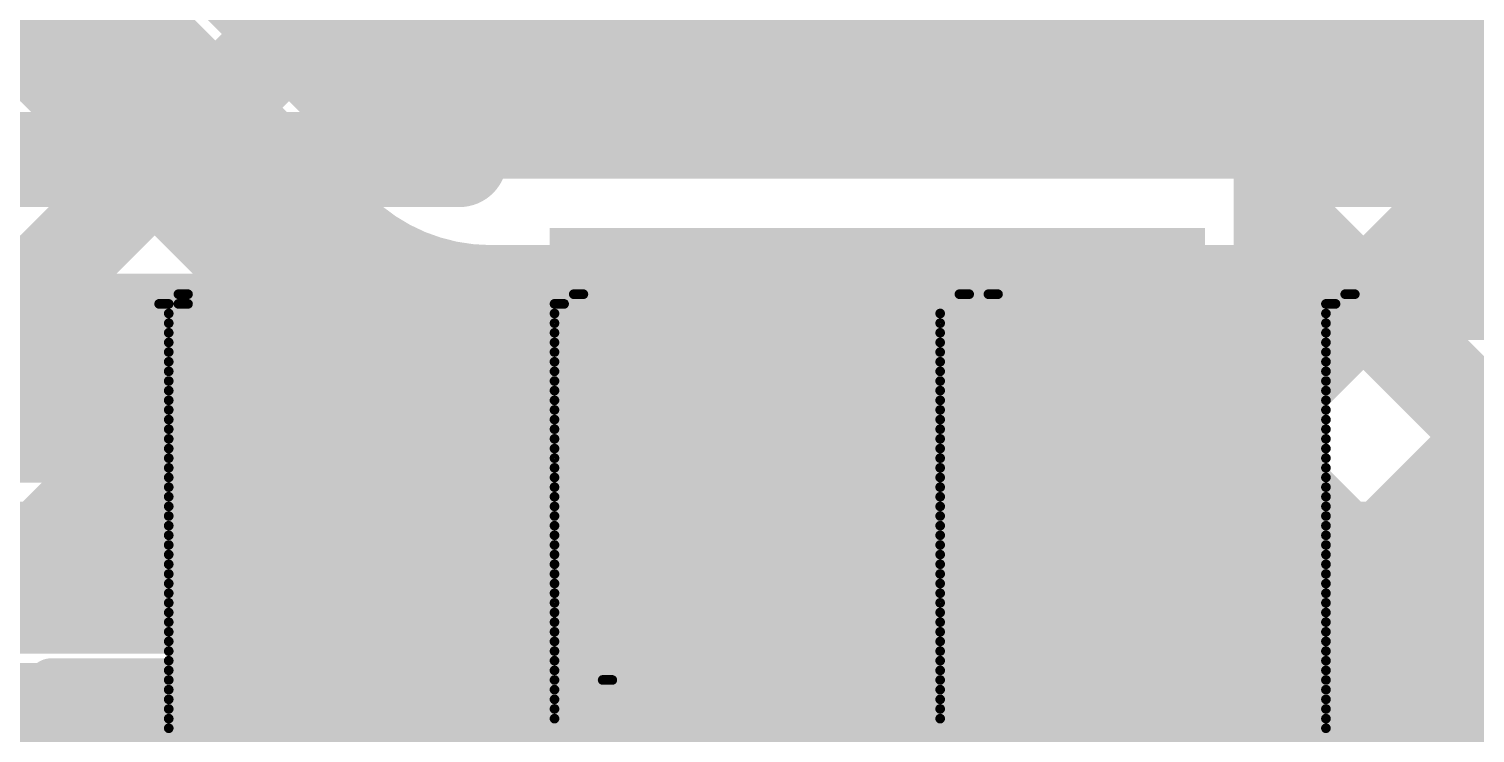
# Model space of a CAD drawing. Header units: millimetres. Extents: x -0.26 to 2.84, y -0.09 to 2.43.
# Drawn here: x 0.9757 to 1.1279, y 1.3276 to 1.4018 of the extents above; entities that cross this region are included whole.
import ezdxf

# ---------------------------------------------------------------- set-up
doc = ezdxf.new("R2010")
doc.units = ezdxf.units.MM
doc.header["$MEASUREMENT"] = 0
for name, color, linetype in [('BottomLayer', 5, 'Continuous'), ('BottomOverlay', 54, 'Continuous'), ('TopLayer', 1, 'Continuous'), ('TopOverlay', 2, 'Continuous'), ('TopPaste', 8, 'Continuous'), ('TopSolder', 216, 'Continuous')]:
    doc.layers.add(name, color=color, linetype=linetype)

# ---------------------------------------------------------------- blocks, each defined once
blk = doc.blocks.new('C__0603_64')
at = {"layer": 'TopLayer'}
for points in [[(-0.015, 0.0175), (-0.015, -0.0175), (-0.045, -0.0175), (-0.045, 0.0175)], [(0.045, 0.0175), (0.045, -0.0175), (0.015, -0.0175), (0.015, 0.0175)]]:
    blk.add_hatch(color=1, dxfattribs=at).paths.add_polyline_path(points)
at = {"layer": 'TopPaste'}
for points in [[(-0.015, 0.0175), (-0.015, -0.0175), (-0.045, -0.0175), (-0.045, 0.0175)], [(0.045, 0.0175), (0.045, -0.0175), (0.015, -0.0175), (0.015, 0.0175)]]:
    blk.add_hatch(color=8, dxfattribs=at).paths.add_polyline_path(points)
at = {"layer": 'TopSolder'}
for points in [[(-0.01264, 0.01986), (-0.01264, -0.01986), (-0.04736, -0.01986), (-0.04736, 0.01986)], [(0.04736, 0.01986), (0.04736, -0.01986), (0.01264, -0.01986), (0.01264, 0.01986)]]:
    blk.add_hatch(color=216, dxfattribs=at).paths.add_polyline_path(points)
at = {"layer": 'TopOverlay', "const_width": 0.005}
for points in [[(-0.049, 0.021), (-0.049, -0.021)], [(-0.049, 0.021), (-0.018, 0.021)], [(0.018, 0.021), (0.049, 0.021)], [(0.049, 0.021), (0.049, -0.021)], [(-0.049, -0.021), (-0.018, -0.021)], [(0.018, -0.021), (0.049, -0.021)]]:
    blk.add_lwpolyline(points, dxfattribs=at)
at = {"layer": 'TopOverlay', "const_width": 0.0025}
for points in [[(-0.05025, 0.021, 1), (-0.04775, 0.021, 1)], [(-0.05025, 0.021, 1), (-0.04775, 0.021, 1)], [(-0.01925, 0.021, 1), (-0.01675, 0.021, 1)], [(0.01675, 0.021, 1), (0.01925, 0.021, 1)], [(0.04775, 0.021, 1), (0.05025, 0.021, 1)], [(0.04775, 0.021, 1), (0.05025, 0.021, 1)], [(-0.05025, -0.021, 1), (-0.04775, -0.021, 1)], [(-0.05025, -0.021, 1), (-0.04775, -0.021, 1)], [(-0.01925, -0.021, 1), (-0.01675, -0.021, 1)], [(0.01675, -0.021, 1), (0.01925, -0.021, 1)], [(0.04775, -0.021, 1), (0.05025, -0.021, 1)], [(0.04775, -0.021, 1), (0.05025, -0.021, 1)]]:
    blk.add_lwpolyline(points, format="xyb", close=True, dxfattribs=at)
blk = doc.blocks.new('SOIC_8_74')
at = {"layer": 'TopLayer'}
blk.add_hatch(color=1, dxfattribs=at).paths.add_polyline_path([(-0.07579, 0.03681), (-0.07579, 0.01319), (-0.13681, 0.01319), (-0.13681, 0.03681)])
at = {"layer": 'TopPaste'}
blk.add_hatch(color=8, dxfattribs=at).paths.add_polyline_path([(-0.07579, 0.03681), (-0.07579, 0.01319), (-0.13681, 0.01319), (-0.13681, 0.03681)])
at = {"layer": 'TopSolder'}
for points in [[(-0.07179, 0.09081), (-0.07179, 0.05919), (-0.14081, 0.05919), (-0.14081, 0.09081)], [(-0.07179, 0.04081), (-0.07179, 0.00919), (-0.14081, 0.00919), (-0.14081, 0.04081)], [(-0.07179, -0.00919), (-0.07179, -0.04081), (-0.14081, -0.04081), (-0.14081, -0.00919)]]:
    blk.add_hatch(color=216, dxfattribs=at).paths.add_polyline_path(points)

msp = doc.modelspace()

# ---------------------------------------------------------------- hatches: boundary and pattern name
at = {"layer": 'TopLayer'}
msp.add_hatch(color=1, dxfattribs=at).paths.add_polyline_path([(1.033, 1.4), (1.362, 1.4), (1.362, 1.444), (1.033, 1.444)])

# ---------------------------------------------------------------- linework, layer by layer
at = {"layer": 'BottomLayer'}
for points, const_width in [([(0.98528, 1.436), (1.02428, 1.397)], 0.022), ([(0.9064, 1.413), (0.9724, 1.347)], 0.01), ([(0.93469, 1.413), (1.00069, 1.347)], 0.01), ([(0.96297, 1.413), (1.02897, 1.347)], 0.01), ([(0.97575, 1.413), (1.00802, 1.38074)], 0.01), ([(0.92053, 1.347), (0.98114, 1.40761)], 0.01), ([(1.02428, 1.397), (1.744, 1.397)], 0.022), ([(0.94882, 1.347), (0.99528, 1.39347)], 0.01), ([(0.9771, 1.347), (1.00949, 1.37939)], 0.01), ([(1.00538, 1.347), (1.03238, 1.374)], 0.01), ([(1.02428, 1.374), (1.73784, 1.374)], 0.01), ([(1.03026, 1.374), (1.05726, 1.347)], 0.01), ([(1.03367, 1.347), (1.06067, 1.374)], 0.01), ([(1.05854, 1.374), (1.08554, 1.347)], 0.01), ([(1.06195, 1.347), (1.08895, 1.374)], 0.01), ([(1.08683, 1.374), (1.11383, 1.347)], 0.01), ([(1.09024, 1.347), (1.11724, 1.374)], 0.01), ([(1.11511, 1.374), (1.20411, 1.285)], 0.01), ([(1.11852, 1.347), (1.14552, 1.374)], 0.01), ([(0.30825, 1.347), (1.122, 1.347)], 0.01), ([(0.295, 1.315), (1.122, 1.315)], 0.04)]:
    msp.add_lwpolyline(points, dxfattribs=dict(at, const_width=const_width))
for points, const_width in [([(1.01878, 1.397, 1), (1.02978, 1.397, 1)], 0.011), ([(1.01878, 1.397, 1), (1.02978, 1.397, 1)], 0.011), ([(0.99278, 1.39347, 1), (0.99778, 1.39347, 1)], 0.005), ([(1.00552, 1.38074, 1), (1.01052, 1.38074, 1)], 0.005), ([(1.00552, 1.38074, 1), (1.01052, 1.38074, 1)], 0.005), ([(1.00552, 1.38074, 1), (1.01052, 1.38074, 1)], 0.005), ([(1.00699, 1.37939, 1), (1.01199, 1.37939, 1)], 0.005), ([(1.02178, 1.374, 1), (1.02678, 1.374, 1)], 0.005), ([(1.02178, 1.374, 1), (1.02678, 1.374, 1)], 0.005), ([(1.02178, 1.374, 1), (1.02678, 1.374, 1)], 0.005), ([(1.02776, 1.374, 1), (1.03276, 1.374, 1)], 0.005), ([(1.02988, 1.374, 1), (1.03488, 1.374, 1)], 0.005), ([(1.05604, 1.374, 1), (1.06104, 1.374, 1)], 0.005), ([(1.05817, 1.374, 1), (1.06317, 1.374, 1)], 0.005), ([(1.08433, 1.374, 1), (1.08933, 1.374, 1)], 0.005), ([(1.08645, 1.374, 1), (1.09145, 1.374, 1)], 0.005), ([(1.11261, 1.374, 1), (1.11761, 1.374, 1)], 0.005), ([(1.11474, 1.374, 1), (1.11974, 1.374, 1)], 0.005), ([(0.9699, 1.347, 1), (0.9749, 1.347, 1)], 0.005), ([(0.9746, 1.347, 1), (0.9796, 1.347, 1)], 0.005), ([(0.99819, 1.347, 1), (1.00319, 1.347, 1)], 0.005), ([(1.00288, 1.347, 1), (1.00788, 1.347, 1)], 0.005), ([(1.02647, 1.347, 1), (1.03147, 1.347, 1)], 0.005), ([(1.03117, 1.347, 1), (1.03617, 1.347, 1)], 0.005), ([(1.05476, 1.347, 1), (1.05976, 1.347, 1)], 0.005), ([(1.05945, 1.347, 1), (1.06445, 1.347, 1)], 0.005), ([(1.08304, 1.347, 1), (1.08804, 1.347, 1)], 0.005), ([(1.08774, 1.347, 1), (1.09274, 1.347, 1)], 0.005), ([(1.11133, 1.347, 1), (1.11633, 1.347, 1)], 0.005), ([(1.11602, 1.347, 1), (1.12102, 1.347, 1)], 0.005), ([(1.1195, 1.347, 1), (1.1245, 1.347, 1)], 0.005), ([(1.1195, 1.347, 1), (1.1245, 1.347, 1)], 0.005), ([(1.112, 1.315, 1), (1.132, 1.315, 1)], 0.02)]:
    msp.add_lwpolyline(points, format="xyb", close=True, dxfattribs=dict(at, const_width=const_width))
at = {"layer": 'BottomLayer', "const_width": 0.01}
for points in [[(1.02428, 1.374, -0.198912), (1.00802, 1.38074)], [(1.02428, 1.374, -0.198912), (1.00802, 1.38074)], [(1.122, 1.347, -0.414214), (1.154, 1.315)]]:
    msp.add_lwpolyline(points, format="xyb", dxfattribs=at)
at = {"layer": 'BottomOverlay', "const_width": 0.00102}
for points in [[(0.9914, 1.37383), (0.99242, 1.37383)], [(1.03303, 1.37383), (1.03405, 1.37383)], [(1.07365, 1.37383), (1.07466, 1.37383)], [(1.07669, 1.37383), (1.07771, 1.37383)], [(1.11426, 1.37383), (1.11528, 1.37383)], [(0.98937, 1.37281), (0.99039, 1.37281)], [(0.99039, 1.3718), (1.031, 1.3718)], [(0.9914, 1.37281), (0.99242, 1.37281)], [(1.031, 1.37281), (1.03202, 1.37281)], [(1.07162, 1.3718), (1.11223, 1.3718)], [(1.11223, 1.37281), (1.11325, 1.37281)], [(0.99039, 1.37078), (1.031, 1.37078)], [(1.07162, 1.37078), (1.11223, 1.37078)], [(0.99039, 1.36977), (1.031, 1.36977)], [(0.99039, 1.36875), (1.031, 1.36875)], [(1.07162, 1.36977), (1.11223, 1.36977)], [(1.07162, 1.36875), (1.11223, 1.36875)], [(0.99039, 1.36774), (1.031, 1.36774)], [(1.07162, 1.36774), (1.11223, 1.36774)], [(0.99039, 1.36672), (1.031, 1.36672)], [(0.99039, 1.36571), (1.031, 1.36571)], [(1.07162, 1.36672), (1.11223, 1.36672)], [(1.07162, 1.36571), (1.11223, 1.36571)], [(0.99039, 1.36469), (1.031, 1.36469)], [(1.07162, 1.36469), (1.11223, 1.36469)], [(0.99039, 1.36368), (1.031, 1.36368)], [(0.99039, 1.36266), (1.031, 1.36266)], [(1.07162, 1.36368), (1.11223, 1.36368)], [(1.07162, 1.36266), (1.11223, 1.36266)], [(0.99039, 1.36165), (1.031, 1.36165)], [(1.07162, 1.36165), (1.11223, 1.36165)], [(0.99039, 1.36063), (1.031, 1.36063)], [(0.99039, 1.35962), (1.031, 1.35962)], [(1.07162, 1.36063), (1.11223, 1.36063)], [(1.07162, 1.35962), (1.11223, 1.35962)], [(0.99039, 1.3586), (1.031, 1.3586)], [(1.07162, 1.3586), (1.11223, 1.3586)], [(0.99039, 1.35758), (1.031, 1.35758)], [(0.99039, 1.35657), (1.031, 1.35657)], [(1.07162, 1.35758), (1.11223, 1.35758)], [(1.07162, 1.35657), (1.11223, 1.35657)], [(0.99039, 1.35555), (1.031, 1.35555)], [(1.07162, 1.35555), (1.11223, 1.35555)], [(0.99039, 1.35454), (1.031, 1.35454)], [(0.99039, 1.35352), (1.031, 1.35352)], [(1.07162, 1.35454), (1.11223, 1.35454)], [(1.07162, 1.35352), (1.11223, 1.35352)], [(0.99039, 1.35251), (1.031, 1.35251)], [(1.07162, 1.35251), (1.11223, 1.35251)], [(0.99039, 1.35149), (1.031, 1.35149)], [(0.99039, 1.35048), (1.031, 1.35048)], [(1.07162, 1.35149), (1.11223, 1.35149)], [(1.07162, 1.35048), (1.11223, 1.35048)], [(0.99039, 1.34946), (1.031, 1.34946)], [(1.07162, 1.34946), (1.11223, 1.34946)], [(0.99039, 1.34845), (1.031, 1.34845)], [(0.99039, 1.34743), (1.031, 1.34743)], [(1.07162, 1.34845), (1.11223, 1.34845)], [(1.07162, 1.34743), (1.11223, 1.34743)], [(0.99039, 1.34642), (1.031, 1.34642)], [(1.07162, 1.34642), (1.11223, 1.34642)], [(0.99039, 1.3454), (1.031, 1.3454)], [(0.99039, 1.34438), (1.031, 1.34438)], [(1.07162, 1.3454), (1.11223, 1.3454)], [(1.07162, 1.34438), (1.11223, 1.34438)], [(0.99039, 1.34337), (1.031, 1.34337)], [(1.07162, 1.34337), (1.11223, 1.34337)], [(0.99039, 1.34235), (1.031, 1.34235)], [(0.99039, 1.34134), (1.031, 1.34134)], [(1.07162, 1.34235), (1.11223, 1.34235)], [(1.07162, 1.34134), (1.11223, 1.34134)], [(0.99039, 1.34032), (1.031, 1.34032)], [(1.07162, 1.34032), (1.11223, 1.34032)], [(0.99039, 1.33931), (1.031, 1.33931)], [(0.99039, 1.33829), (1.031, 1.33829)], [(1.07162, 1.33931), (1.11223, 1.33931)], [(1.07162, 1.33829), (1.11223, 1.33829)], [(0.99039, 1.33728), (1.031, 1.33728)], [(1.07162, 1.33728), (1.11223, 1.33728)], [(0.99039, 1.33626), (1.031, 1.33626)], [(0.99039, 1.33525), (1.031, 1.33525)], [(1.07162, 1.33626), (1.11223, 1.33626)], [(1.07162, 1.33525), (1.11223, 1.33525)], [(0.99039, 1.33423), (1.031, 1.33423)], [(1.07162, 1.33423), (1.11223, 1.33423)], [(0.99039, 1.33322), (1.031, 1.33322)], [(0.99039, 1.3322), (1.031, 1.3322)], [(1.03608, 1.33322), (1.03709, 1.33322)], [(1.07162, 1.33322), (1.11223, 1.33322)], [(1.07162, 1.3322), (1.11223, 1.3322)], [(0.99039, 1.33118), (1.031, 1.33118)], [(1.07162, 1.33118), (1.11223, 1.33118)], [(0.99039, 1.33017), (1.031, 1.33017)], [(0.99039, 1.32915), (1.031, 1.32915)], [(1.07162, 1.33017), (1.11223, 1.33017)], [(1.07162, 1.32915), (1.11223, 1.32915)], [(0.99039, 1.32814), (1.11223, 1.32814)]]:
    msp.add_lwpolyline(points, dxfattribs=at)
at = {"layer": 'BottomOverlay', "const_width": 0.000508}
for points in [[(0.99115, 1.37383, 1), (0.99166, 1.37383, 1)], [(0.99216, 1.37383, 1), (0.99267, 1.37383, 1)], [(1.03278, 1.37383, 1), (1.03329, 1.37383, 1)], [(1.03379, 1.37383, 1), (1.0343, 1.37383, 1)], [(1.07339, 1.37383, 1), (1.0739, 1.37383, 1)], [(1.07441, 1.37383, 1), (1.07492, 1.37383, 1)], [(1.07644, 1.37383, 1), (1.07695, 1.37383, 1)], [(1.07746, 1.37383, 1), (1.07796, 1.37383, 1)], [(1.11401, 1.37383, 1), (1.11452, 1.37383, 1)], [(1.11502, 1.37383, 1), (1.11553, 1.37383, 1)], [(0.98912, 1.37281, 1), (0.98963, 1.37281, 1)], [(0.99013, 1.37281, 1), (0.99064, 1.37281, 1)], [(0.99013, 1.3718, 1), (0.99064, 1.3718, 1)], [(0.99115, 1.37281, 1), (0.99166, 1.37281, 1)], [(0.99216, 1.37281, 1), (0.99267, 1.37281, 1)], [(1.03075, 1.37281, 1), (1.03126, 1.37281, 1)], [(1.03075, 1.3718, 1), (1.03126, 1.3718, 1)], [(1.03176, 1.37281, 1), (1.03227, 1.37281, 1)], [(1.07136, 1.3718, 1), (1.07187, 1.3718, 1)], [(1.11198, 1.37281, 1), (1.11249, 1.37281, 1)], [(1.11198, 1.3718, 1), (1.11249, 1.3718, 1)], [(1.11299, 1.37281, 1), (1.1135, 1.37281, 1)], [(0.99013, 1.37078, 1), (0.99064, 1.37078, 1)], [(1.03075, 1.37078, 1), (1.03126, 1.37078, 1)], [(1.07136, 1.37078, 1), (1.07187, 1.37078, 1)], [(1.11198, 1.37078, 1), (1.11249, 1.37078, 1)], [(0.99013, 1.36977, 1), (0.99064, 1.36977, 1)], [(0.99013, 1.36875, 1), (0.99064, 1.36875, 1)], [(1.03075, 1.36977, 1), (1.03126, 1.36977, 1)], [(1.03075, 1.36875, 1), (1.03126, 1.36875, 1)], [(1.07136, 1.36977, 1), (1.07187, 1.36977, 1)], [(1.07136, 1.36875, 1), (1.07187, 1.36875, 1)], [(1.11198, 1.36977, 1), (1.11249, 1.36977, 1)], [(1.11198, 1.36875, 1), (1.11249, 1.36875, 1)], [(0.99013, 1.36774, 1), (0.99064, 1.36774, 1)], [(1.03075, 1.36774, 1), (1.03126, 1.36774, 1)], [(1.07136, 1.36774, 1), (1.07187, 1.36774, 1)], [(1.11198, 1.36774, 1), (1.11249, 1.36774, 1)], [(0.99013, 1.36672, 1), (0.99064, 1.36672, 1)], [(0.99013, 1.36571, 1), (0.99064, 1.36571, 1)], [(1.03075, 1.36672, 1), (1.03126, 1.36672, 1)], [(1.03075, 1.36571, 1), (1.03126, 1.36571, 1)], [(1.07136, 1.36672, 1), (1.07187, 1.36672, 1)], [(1.07136, 1.36571, 1), (1.07187, 1.36571, 1)], [(1.11198, 1.36672, 1), (1.11249, 1.36672, 1)], [(1.11198, 1.36571, 1), (1.11249, 1.36571, 1)], [(0.99013, 1.36469, 1), (0.99064, 1.36469, 1)], [(1.03075, 1.36469, 1), (1.03126, 1.36469, 1)], [(1.07136, 1.36469, 1), (1.07187, 1.36469, 1)], [(1.11198, 1.36469, 1), (1.11249, 1.36469, 1)], [(0.99013, 1.36368, 1), (0.99064, 1.36368, 1)], [(0.99013, 1.36266, 1), (0.99064, 1.36266, 1)], [(1.03075, 1.36368, 1), (1.03126, 1.36368, 1)], [(1.03075, 1.36266, 1), (1.03126, 1.36266, 1)], [(1.07136, 1.36368, 1), (1.07187, 1.36368, 1)], [(1.07136, 1.36266, 1), (1.07187, 1.36266, 1)], [(1.11198, 1.36368, 1), (1.11249, 1.36368, 1)], [(1.11198, 1.36266, 1), (1.11249, 1.36266, 1)], [(0.99013, 1.36165, 1), (0.99064, 1.36165, 1)], [(1.03075, 1.36165, 1), (1.03126, 1.36165, 1)], [(1.07136, 1.36165, 1), (1.07187, 1.36165, 1)], [(1.11198, 1.36165, 1), (1.11249, 1.36165, 1)], [(0.99013, 1.36063, 1), (0.99064, 1.36063, 1)], [(0.99013, 1.35962, 1), (0.99064, 1.35962, 1)], [(1.03075, 1.36063, 1), (1.03126, 1.36063, 1)], [(1.03075, 1.35962, 1), (1.03126, 1.35962, 1)], [(1.07136, 1.36063, 1), (1.07187, 1.36063, 1)], [(1.07136, 1.35962, 1), (1.07187, 1.35962, 1)], [(1.11198, 1.36063, 1), (1.11249, 1.36063, 1)], [(1.11198, 1.35962, 1), (1.11249, 1.35962, 1)], [(0.99013, 1.3586, 1), (0.99064, 1.3586, 1)], [(1.03075, 1.3586, 1), (1.03126, 1.3586, 1)], [(1.07136, 1.3586, 1), (1.07187, 1.3586, 1)], [(1.11198, 1.3586, 1), (1.11249, 1.3586, 1)], [(0.99013, 1.35758, 1), (0.99064, 1.35758, 1)], [(0.99013, 1.35657, 1), (0.99064, 1.35657, 1)], [(1.03075, 1.35758, 1), (1.03126, 1.35758, 1)], [(1.03075, 1.35657, 1), (1.03126, 1.35657, 1)], [(1.07136, 1.35758, 1), (1.07187, 1.35758, 1)], [(1.07136, 1.35657, 1), (1.07187, 1.35657, 1)], [(1.11198, 1.35758, 1), (1.11249, 1.35758, 1)], [(1.11198, 1.35657, 1), (1.11249, 1.35657, 1)], [(0.99013, 1.35555, 1), (0.99064, 1.35555, 1)], [(1.03075, 1.35555, 1), (1.03126, 1.35555, 1)], [(1.07136, 1.35555, 1), (1.07187, 1.35555, 1)], [(1.11198, 1.35555, 1), (1.11249, 1.35555, 1)], [(0.99013, 1.35454, 1), (0.99064, 1.35454, 1)], [(0.99013, 1.35352, 1), (0.99064, 1.35352, 1)], [(1.03075, 1.35454, 1), (1.03126, 1.35454, 1)], [(1.03075, 1.35352, 1), (1.03126, 1.35352, 1)], [(1.07136, 1.35454, 1), (1.07187, 1.35454, 1)], [(1.07136, 1.35352, 1), (1.07187, 1.35352, 1)], [(1.11198, 1.35454, 1), (1.11249, 1.35454, 1)], [(1.11198, 1.35352, 1), (1.11249, 1.35352, 1)], [(0.99013, 1.35251, 1), (0.99064, 1.35251, 1)], [(1.03075, 1.35251, 1), (1.03126, 1.35251, 1)], [(1.07136, 1.35251, 1), (1.07187, 1.35251, 1)], [(1.11198, 1.35251, 1), (1.11249, 1.35251, 1)], [(0.99013, 1.35149, 1), (0.99064, 1.35149, 1)], [(0.99013, 1.35048, 1), (0.99064, 1.35048, 1)], [(1.03075, 1.35149, 1), (1.03126, 1.35149, 1)], [(1.03075, 1.35048, 1), (1.03126, 1.35048, 1)], [(1.07136, 1.35149, 1), (1.07187, 1.35149, 1)], [(1.07136, 1.35048, 1), (1.07187, 1.35048, 1)], [(1.11198, 1.35149, 1), (1.11249, 1.35149, 1)], [(1.11198, 1.35048, 1), (1.11249, 1.35048, 1)], [(0.99013, 1.34946, 1), (0.99064, 1.34946, 1)], [(1.03075, 1.34946, 1), (1.03126, 1.34946, 1)], [(1.07136, 1.34946, 1), (1.07187, 1.34946, 1)], [(1.11198, 1.34946, 1), (1.11249, 1.34946, 1)], [(0.99013, 1.34845, 1), (0.99064, 1.34845, 1)], [(0.99013, 1.34743, 1), (0.99064, 1.34743, 1)], [(1.03075, 1.34845, 1), (1.03126, 1.34845, 1)], [(1.03075, 1.34743, 1), (1.03126, 1.34743, 1)], [(1.07136, 1.34845, 1), (1.07187, 1.34845, 1)], [(1.07136, 1.34743, 1), (1.07187, 1.34743, 1)], [(1.11198, 1.34845, 1), (1.11249, 1.34845, 1)], [(1.11198, 1.34743, 1), (1.11249, 1.34743, 1)], [(0.99013, 1.34642, 1), (0.99064, 1.34642, 1)], [(1.03075, 1.34642, 1), (1.03126, 1.34642, 1)], [(1.07136, 1.34642, 1), (1.07187, 1.34642, 1)], [(1.11198, 1.34642, 1), (1.11249, 1.34642, 1)], [(0.99013, 1.3454, 1), (0.99064, 1.3454, 1)], [(0.99013, 1.34438, 1), (0.99064, 1.34438, 1)], [(1.03075, 1.3454, 1), (1.03126, 1.3454, 1)], [(1.03075, 1.34438, 1), (1.03126, 1.34438, 1)], [(1.07136, 1.3454, 1), (1.07187, 1.3454, 1)], [(1.07136, 1.34438, 1), (1.07187, 1.34438, 1)], [(1.11198, 1.3454, 1), (1.11249, 1.3454, 1)], [(1.11198, 1.34438, 1), (1.11249, 1.34438, 1)], [(0.99013, 1.34337, 1), (0.99064, 1.34337, 1)], [(1.03075, 1.34337, 1), (1.03126, 1.34337, 1)], [(1.07136, 1.34337, 1), (1.07187, 1.34337, 1)], [(1.11198, 1.34337, 1), (1.11249, 1.34337, 1)], [(0.99013, 1.34235, 1), (0.99064, 1.34235, 1)], [(0.99013, 1.34134, 1), (0.99064, 1.34134, 1)], [(1.03075, 1.34235, 1), (1.03126, 1.34235, 1)], [(1.03075, 1.34134, 1), (1.03126, 1.34134, 1)], [(1.07136, 1.34235, 1), (1.07187, 1.34235, 1)], [(1.07136, 1.34134, 1), (1.07187, 1.34134, 1)], [(1.11198, 1.34235, 1), (1.11249, 1.34235, 1)], [(1.11198, 1.34134, 1), (1.11249, 1.34134, 1)], [(0.99013, 1.34032, 1), (0.99064, 1.34032, 1)], [(1.03075, 1.34032, 1), (1.03126, 1.34032, 1)], [(1.07136, 1.34032, 1), (1.07187, 1.34032, 1)], [(1.11198, 1.34032, 1), (1.11249, 1.34032, 1)], [(0.99013, 1.33931, 1), (0.99064, 1.33931, 1)], [(0.99013, 1.33829, 1), (0.99064, 1.33829, 1)], [(1.03075, 1.33931, 1), (1.03126, 1.33931, 1)], [(1.03075, 1.33829, 1), (1.03126, 1.33829, 1)], [(1.07136, 1.33931, 1), (1.07187, 1.33931, 1)], [(1.07136, 1.33829, 1), (1.07187, 1.33829, 1)], [(1.11198, 1.33931, 1), (1.11249, 1.33931, 1)], [(1.11198, 1.33829, 1), (1.11249, 1.33829, 1)], [(0.99013, 1.33728, 1), (0.99064, 1.33728, 1)], [(1.03075, 1.33728, 1), (1.03126, 1.33728, 1)], [(1.07136, 1.33728, 1), (1.07187, 1.33728, 1)], [(1.11198, 1.33728, 1), (1.11249, 1.33728, 1)], [(0.99013, 1.33626, 1), (0.99064, 1.33626, 1)], [(0.99013, 1.33525, 1), (0.99064, 1.33525, 1)], [(1.03075, 1.33626, 1), (1.03126, 1.33626, 1)], [(1.03075, 1.33525, 1), (1.03126, 1.33525, 1)], [(1.07136, 1.33626, 1), (1.07187, 1.33626, 1)], [(1.07136, 1.33525, 1), (1.07187, 1.33525, 1)], [(1.11198, 1.33626, 1), (1.11249, 1.33626, 1)], [(1.11198, 1.33525, 1), (1.11249, 1.33525, 1)], [(0.99013, 1.33423, 1), (0.99064, 1.33423, 1)], [(1.03075, 1.33423, 1), (1.03126, 1.33423, 1)], [(1.07136, 1.33423, 1), (1.07187, 1.33423, 1)], [(1.11198, 1.33423, 1), (1.11249, 1.33423, 1)], [(0.99013, 1.33322, 1), (0.99064, 1.33322, 1)], [(0.99013, 1.3322, 1), (0.99064, 1.3322, 1)], [(1.03075, 1.33322, 1), (1.03126, 1.33322, 1)], [(1.03075, 1.3322, 1), (1.03126, 1.3322, 1)], [(1.03582, 1.33322, 1), (1.03633, 1.33322, 1)], [(1.03684, 1.33322, 1), (1.03735, 1.33322, 1)], [(1.07136, 1.33322, 1), (1.07187, 1.33322, 1)], [(1.07136, 1.3322, 1), (1.07187, 1.3322, 1)], [(1.11198, 1.33322, 1), (1.11249, 1.33322, 1)], [(1.11198, 1.3322, 1), (1.11249, 1.3322, 1)], [(0.99013, 1.33118, 1), (0.99064, 1.33118, 1)], [(1.03075, 1.33118, 1), (1.03126, 1.33118, 1)], [(1.07136, 1.33118, 1), (1.07187, 1.33118, 1)], [(1.11198, 1.33118, 1), (1.11249, 1.33118, 1)], [(0.99013, 1.33017, 1), (0.99064, 1.33017, 1)], [(0.99013, 1.32915, 1), (0.99064, 1.32915, 1)], [(1.03075, 1.33017, 1), (1.03126, 1.33017, 1)], [(1.03075, 1.32915, 1), (1.03126, 1.32915, 1)], [(1.07136, 1.33017, 1), (1.07187, 1.33017, 1)], [(1.07136, 1.32915, 1), (1.07187, 1.32915, 1)], [(1.11198, 1.33017, 1), (1.11249, 1.33017, 1)], [(1.11198, 1.32915, 1), (1.11249, 1.32915, 1)], [(0.99013, 1.32814, 1), (0.99064, 1.32814, 1)], [(1.11198, 1.32814, 1), (1.11249, 1.32814, 1)]]:
    msp.add_lwpolyline(points, format="xyb", close=True, dxfattribs=at)
at = {"layer": 'TopLayer'}
for points, const_width in [([(1.021, 1.388), (1.021, 1.456)], 0.01), ([(0.96153, 1.388), (1.021, 1.44747)], 0.01), ([(0.959, 1.44526), (1.01626, 1.388)], 0.01), ([(0.98982, 1.388), (1.021, 1.41918)], 0.01), ([(0.959, 1.41697), (0.98797, 1.388)], 0.01), ([(1.0181, 1.388), (1.021, 1.3909)], 0.01), ([(0.959, 1.388), (1.021, 1.388)], 0.01), ([(1.10751, 1.36427), (1.13124, 1.388)], 0.01), ([(1.10751, 1.388), (1.228, 1.388)], 0.01), ([(1.10751, 1.33599), (1.15952, 1.388)], 0.01), ([(1.10751, 1.34119), (1.10751, 1.388)], 0.01), ([(1.12939, 1.388), (1.17939, 1.338)], 0.01), ([(1.10751, 1.3816), (1.15111, 1.338)], 0.01), ([(0.92374, 1.365), (1.065, 1.365)], 0.022), ([(1.10751, 1.35331), (1.12202, 1.33881)], 0.01), ([(0.959, 1.342), (1.02249, 1.342)], 0.01), ([(1.02249, 1.34119), (1.10751, 1.34119)], 0.01), ([(1.03478, 1.34119), (1.03716, 1.33881)], 0.01), ([(1.05376, 1.33881), (1.05614, 1.34119)], 0.01), ([(1.06307, 1.34119), (1.06545, 1.33881)], 0.01), ([(1.08205, 1.33881), (1.08443, 1.34119)], 0.01), ([(1.09135, 1.34119), (1.09373, 1.33881)], 0.01), ([(0.9695, 1.341), (1.0285, 1.341)], 0.01), ([(1.0285, 1.33881), (1.10751, 1.33881)], 0.01), ([(1.10751, 1.3339), (1.10751, 1.33881)], 0.01), ([(1.12816, 1.338), (1.228, 1.338)], 0.01)]:
    msp.add_lwpolyline(points, dxfattribs=dict(at, const_width=const_width))
for points, const_width in [([(1.0185, 1.3909, 1), (1.0235, 1.3909, 1)], 0.005), ([(0.98547, 1.388, 1), (0.99047, 1.388, 1)], 0.005), ([(0.98732, 1.388, 1), (0.99232, 1.388, 1)], 0.005), ([(1.01376, 1.388, 1), (1.01876, 1.388, 1)], 0.005), ([(1.0156, 1.388, 1), (1.0206, 1.388, 1)], 0.005), ([(1.0185, 1.388, 1), (1.0235, 1.388, 1)], 0.005), ([(1.0185, 1.388, 1), (1.0235, 1.388, 1)], 0.005), ([(1.10501, 1.388, 1), (1.11001, 1.388, 1)], 0.005), ([(1.10501, 1.388, 1), (1.11001, 1.388, 1)], 0.005), ([(1.12689, 1.388, 1), (1.1319, 1.388, 1)], 0.005), ([(1.12874, 1.388, 1), (1.13374, 1.388, 1)], 0.005), ([(1.10501, 1.3816, 1), (1.11001, 1.3816, 1)], 0.005), ([(1.0595, 1.365, 1), (1.0705, 1.365, 1)], 0.011), ([(1.10501, 1.36427, 1), (1.11001, 1.36427, 1)], 0.005), ([(1.10501, 1.35331, 1), (1.11001, 1.35331, 1)], 0.005), ([(1.01999, 1.342, 1), (1.02499, 1.342, 1)], 0.005), ([(1.01999, 1.34119, 1), (1.02499, 1.34119, 1)], 0.005), ([(1.03228, 1.34119, 1), (1.03728, 1.34119, 1)], 0.005), ([(1.05364, 1.34119, 1), (1.05864, 1.34119, 1)], 0.005), ([(1.06057, 1.34119, 1), (1.06557, 1.34119, 1)], 0.005), ([(1.08193, 1.34119, 1), (1.08693, 1.34119, 1)], 0.005), ([(1.08885, 1.34119, 1), (1.09385, 1.34119, 1)], 0.005), ([(1.10501, 1.34119, 1), (1.11001, 1.34119, 1)], 0.005), ([(1.10501, 1.34119, 1), (1.11001, 1.34119, 1)], 0.005), ([(1.026, 1.341, 1), (1.031, 1.341, 1)], 0.005), ([(1.026, 1.33881, 1), (1.031, 1.33881, 1)], 0.005), ([(1.03466, 1.33881, 1), (1.03966, 1.33881, 1)], 0.005), ([(1.05126, 1.33881, 1), (1.05626, 1.33881, 1)], 0.005), ([(1.06295, 1.33881, 1), (1.06795, 1.33881, 1)], 0.005), ([(1.07955, 1.33881, 1), (1.08455, 1.33881, 1)], 0.005), ([(1.09123, 1.33881, 1), (1.09623, 1.33881, 1)], 0.005), ([(1.10501, 1.33881, 1), (1.11001, 1.33881, 1)], 0.005), ([(1.10501, 1.33881, 1), (1.11001, 1.33881, 1)], 0.005), ([(1.11952, 1.33881, 1), (1.12452, 1.33881, 1)], 0.005), ([(1.12566, 1.338, 1), (1.13066, 1.338, 1)], 0.005), ([(1.12566, 1.338, 1), (1.13066, 1.338, 1)], 0.005), ([(1.10501, 1.33599, 1), (1.11001, 1.33599, 1)], 0.005), ([(1.10501, 1.3339, 1), (1.11001, 1.3339, 1)], 0.005), ([(1.10501, 1.3339, 1), (1.11001, 1.3339, 1)], 0.005)]:
    msp.add_lwpolyline(points, format="xyb", close=True, dxfattribs=dict(at, const_width=const_width))
at = {"layer": 'TopLayer', "const_width": 0.01}
msp.add_lwpolyline([(1.10751, 1.3339, -0.233055), (1.12816, 1.338)], format="xyb", dxfattribs=at)

# ---------------------------------------------------------------- block references
msp.add_blockref('SOIC_8_74', (1.1713, 1.34))
at = {"rotation": 90}
msp.add_blockref('C__0603_64', (0.999, 1.284), dxfattribs=at)

doc.saveas('drawing.dxf')
